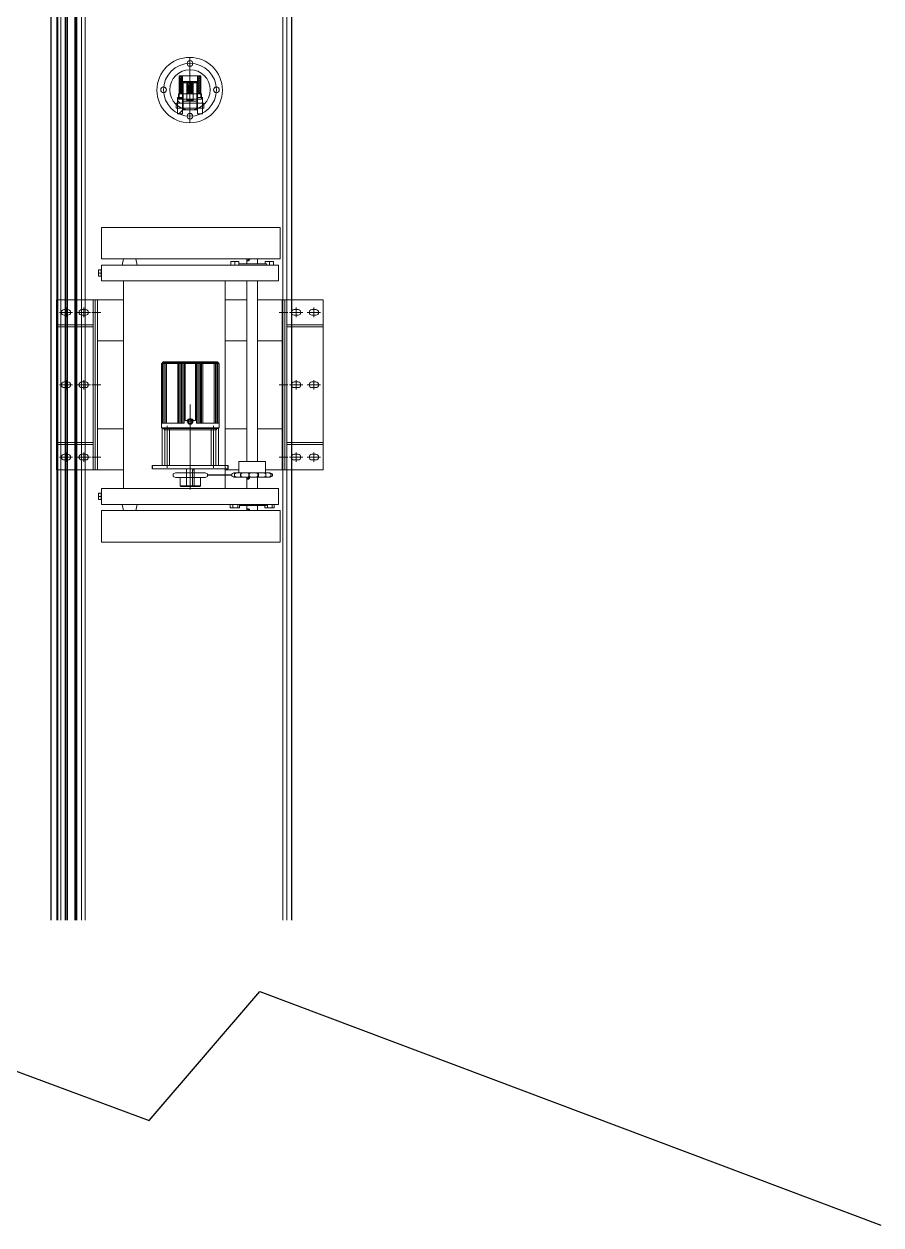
# Model space of a CAD drawing. Header units: millimetres. Extents: x 2676 to 14409, y -484 to 4878.
# Drawn here: x 13047 to 14409, y 748 to 2656 of the extents above; entities that cross this region are included whole.
import ezdxf

# ---------------------------------------------------------------- set-up
doc = ezdxf.new("R2010")
doc.units = ezdxf.units.MM
for name, color, linetype, lineweight in [('1', 1, 'Continuous', 20), ('2', 5, 'Continuous', 18), ('动力滚筒线', 6, 'Continuous', 18), ('工件进老化层', 7, 'Continuous', 15), ('粗实线', 7, 'Continuous', 25)]:
    doc.layers.add(name, color=color, linetype=linetype, lineweight=lineweight)

# ---------------------------------------------------------------- blocks, each defined once
blk = doc.blocks.new('小阻挡-1_1')
at = {"lineweight": 15}
h = blk.add_hatch(dxfattribs=at)
h.set_pattern_fill('ANSI31', color=1, style=0, pattern_type=0)
h.set_pattern_definition([(225, (0, 0), (1.3258252147, -1.3258252147), [])])
h.paths.add_polyline_path([(540900.2, 476986.9), (540922.2, 476986.9), (540922.2, 476991.9), (540900.2, 476991.9)], flags=0)
h.paths.add_polyline_path([(540922.2, 476986.9), (540928.8, 476986.9), (540928.8, 476991.9), (540922.2, 476991.9)], flags=0)
h.paths.add_polyline_path([(540934.2, 476985.7), (540936.8, 476985.7), (540936.8, 476991.9), (540934.2, 476991.9)], flags=0)
h.paths.add_polyline_path([(540909.2, 476992.9), (540911.2, 476992.9), (540911.2, 477003.9), (540909.2, 477003.9)], flags=0)
h.paths.add_polyline_path([(540909.2, 477003.9), (540911.2, 477003.9), (540911.2, 477014.9), (540909.2, 477014.9)], flags=0)
h.paths.add_polyline_path([(540900.2, 477015.9), (540922.2, 477015.9), (540922.2, 477020.9), (540900.2, 477020.9)], flags=0)
h.paths.add_polyline_path([(540922.2, 477015.9), (540928.8, 477015.9), (540928.8, 477020.9), (540922.2, 477020.9)], flags=0)
h.paths.add_polyline_path([(540936.8, 477003.9), (540940.2, 477003.9), (540940.2, 477008.9), (540936.8, 477008.9)], flags=0)
h.paths.add_polyline_path([(540936.8, 476998.9), (540940.2, 476998.9), (540940.2, 477003.9), (540936.8, 477003.9)], flags=0)
edge = h.paths.add_edge_path(flags=0)
edge.add_line((540911.2, 476998.9), (540922.2, 476998.9))
edge.add_line((540922.2, 476998.9), (540922.2, 476999.9))
edge.add_arc((540922.2, 477003.9), 4, 180, 270, ccw=False)
edge.add_line((540918.2, 477003.9), (540911.2, 477003.9))
edge.add_line((540911.2, 477003.9), (540911.2, 476998.9))
edge = h.paths.add_edge_path(flags=0)
edge.add_line((540922.2, 476999.9), (540922.2, 476998.9))
edge.add_line((540922.2, 476998.9), (540928.8, 476998.9))
edge.add_line((540928.8, 476998.9), (540928.8, 477003.9))
edge.add_line((540928.8, 477003.9), (540926.2, 477003.9))
edge.add_arc((540922.2, 477003.9), 4, 270, 360, ccw=False)
edge = h.paths.add_edge_path(flags=0)
edge.add_line((540926.2, 477003.9), (540928.8, 477003.9))
edge.add_line((540928.8, 477003.9), (540928.8, 477008.9))
edge.add_line((540928.8, 477008.9), (540922.2, 477008.9))
edge.add_line((540922.2, 477008.9), (540922.2, 477007.9))
edge.add_arc((540922.2, 477003.9), 4, 0, 90, ccw=False)
edge = h.paths.add_edge_path(flags=0)
edge.add_line((540911.2, 477003.9), (540918.2, 477003.9))
edge.add_arc((540922.2, 477003.9), 4, 90, 180, ccw=False)
edge.add_line((540922.2, 477007.9), (540922.2, 477008.9))
edge.add_line((540922.2, 477008.9), (540911.2, 477008.9))
edge.add_line((540911.2, 477008.9), (540911.2, 477003.9))
h = blk.add_hatch(dxfattribs=at)
h.set_pattern_fill('ANSI37', color=5, scale=15, angle=180, style=0)
h.paths.add_polyline_path([(540911.2, 476992.9), (540922.2, 476992.9), (540922.2, 476998.9), (540911.2, 476998.9)], flags=0)
h.paths.add_polyline_path([(540922.2, 476992.9), (540928.8, 476992.9), (540928.8, 476998.9), (540922.2, 476998.9)], flags=0)
h.paths.add_polyline_path([(540936.8, 476992.9), (540940.2, 476992.9), (540940.2, 476998.9), (540936.8, 476998.9)], flags=0)
h.paths.add_polyline_path([(540936.8, 477008.9), (540940.2, 477008.9), (540940.2, 477014.9), (540936.8, 477014.9)], flags=0)
h.paths.add_polyline_path([(540922.2, 477008.9), (540928.8, 477008.9), (540928.8, 477014.9), (540922.2, 477014.9)], flags=0)
h.paths.add_polyline_path([(540911.2, 477008.9), (540922.2, 477008.9), (540922.2, 477014.9), (540911.2, 477014.9)], flags=0)
h = blk.add_hatch(color=1, dxfattribs=at)
edge = h.paths.add_edge_path(flags=0)
edge.add_arc((540922.2, 477003.9), 4, 270, 360)
edge.add_line((540926.2, 477003.9), (540922.2, 477003.9))
edge.add_line((540922.2, 477003.9), (540922.2, 476999.9))
edge = h.paths.add_edge_path(flags=0)
edge.add_line((540922.2, 476999.9), (540922.2, 477003.9))
edge.add_line((540922.2, 477003.9), (540918.2, 477003.9))
edge.add_arc((540922.2, 477003.9), 4, 180, 270)
edge = h.paths.add_edge_path(flags=0)
edge.add_line((540918.2, 477003.9), (540922.2, 477003.9))
edge.add_line((540922.2, 477003.9), (540922.2, 477007.9))
edge.add_arc((540922.2, 477003.9), 4, 90, 180)
edge = h.paths.add_edge_path(flags=0)
edge.add_line((540922.2, 477003.9), (540926.2, 477003.9))
edge.add_arc((540922.2, 477003.9), 4, 0, 90)
edge.add_line((540922.2, 477007.9), (540922.2, 477003.9))
at = {"lineweight": 5}
h = blk.add_hatch(dxfattribs=at)
h.set_pattern_fill('ANSI37', color=256, scale=15, angle=180, style=0)
edge = h.paths.add_edge_path(flags=0)
edge.add_line((540951.2, 476983.9), (540959.1, 476983.9))
edge.add_arc((540922.2, 477003.9), 42, 331.5631, 334.7912)
edge.add_line((540960.2, 476986), (540960.2, 476991.9))
edge.add_line((540960.2, 476991.9), (540951.8, 476991.9))
edge.add_arc((540922.2, 477003.9), 32, 334.9922, 337.9757, ccw=False)
edge.add_line((540951.2, 476990.3), (540951.2, 476983.9))
h.paths.add_polyline_path([(540936.8, 476985.7), (540934.2, 476985.7), (540934.2, 476983.9), (540943.2, 476983.9), (540943.2, 476991.9), (540940.2, 476991.9), (540940.2, 476991.9), (540936.8, 476991.9)], flags=0)
h.paths.add_polyline_path([(540936.8, 477015.9), (540940.2, 477015.9), (540940.2, 477015.9), (540943.2, 477015.9), (540943.2, 477023.9), (540934.2, 477023.9), (540934.2, 477022), (540936.8, 477022)], flags=0)
edge = h.paths.add_edge_path(flags=0)
edge.add_arc((540922.2, 477003.9), 32, 22.0243, 25.0078, ccw=False)
edge.add_line((540951.8, 477015.9), (540960.2, 477015.9))
edge.add_line((540960.2, 477015.9), (540960.2, 477021.7))
edge.add_arc((540922.2, 477003.9), 42, 25.2088, 28.4369)
edge.add_line((540959.1, 477023.9), (540951.2, 477023.9))
edge.add_line((540951.2, 477023.9), (540951.2, 477017.4))
edge = h.paths.add_edge_path(flags=0)
edge.add_line((540960.2, 477021.7), (540960.2, 477023.9))
edge.add_line((540960.2, 477023.9), (540959.1, 477023.9))
edge.add_arc((540922.2, 477003.9), 42, 25.2088, 28.4369, ccw=False)
edge = h.paths.add_edge_path(flags=0)
edge.add_line((540959.1, 476983.9), (540960.2, 476983.9))
edge.add_line((540960.2, 476983.9), (540960.2, 476986))
edge.add_arc((540922.2, 477003.9), 42, 331.5631, 334.7912, ccw=False)
edge = h.paths.add_edge_path(flags=0)
edge.add_arc((540922.2, 477003.9), 32, 334.9922, 337.9757)
edge.add_line((540951.8, 476991.9), (540951.2, 476991.9))
edge.add_line((540951.2, 476991.9), (540951.2, 476990.3))
at = {"lineweight": 15}
for p, q in [((540900.2, 476986.9), (540900.2, 477020.9)), ((540934.2, 477020.9), (540900.2, 477020.9)), ((540940.2, 477015.9), (540900.2, 477015.9)), ((540909.2, 476992.9), (540909.2, 477014.9)), ((540940.2, 477014.9), (540909.2, 477014.9)), ((540911.2, 476992.9), (540911.2, 477014.9)), ((540934.2, 477023.9), (540934.2, 477015.9)), ((540940.2, 476992.9), (540940.2, 477014.9)), ((540940.2, 476998.9), (540940.2, 477008.9)), ((540954.2, 476992.9), (540954.2, 477014.9)), ((540960.2, 477023.9), (540960.2, 477015.9)), ((540940.2, 476991.9), (540900.2, 476991.9)), ((540940.2, 476992.9), (540909.2, 476992.9)), ((540934.2, 476983.9), (540934.2, 476991.9)), ((540960.2, 476983.9), (540960.2, 476991.9)), ((540934.2, 476986.9), (540900.2, 476986.9))]:
    blk.add_line(p, q, dxfattribs=at)
at = {"lineweight": 9, "ltscale": 0.5}
for p, q in [((540940.2, 477008.9), (540911.2, 477008.9)), ((540960.2, 477023.9), (540934.2, 477023.9)), ((540960.2, 477015.9), (540934.2, 477015.9)), ((540954.2, 477014.9), (540940.2, 477014.9)), ((540940.2, 476998.9), (540911.2, 476998.9)), ((540960.2, 476991.9), (540934.2, 476991.9)), ((540954.2, 476992.9), (540940.2, 476992.9)), ((540960.2, 476983.9), (540934.2, 476983.9))]:
    blk.add_line(p, q, dxfattribs=at)
at = {"color": 4, "lineweight": 15}
for p, q in [((540928.8, 476985.7), (540928.8, 477022)), ((540936.8, 476985.7), (540936.8, 477022))]:
    blk.add_line(p, q, dxfattribs=at)
at = {"color": 4, "lineweight": 9, "ltscale": 0.5}
for p, q in [((540936.8, 477022), (540928.8, 477022)), ((540936.8, 476985.7), (540928.8, 476985.7))]:
    blk.add_line(p, q, dxfattribs=at)
at = {"color": 6, "lineweight": 15}
for p, q in [((540943.2, 476981.9), (540943.2, 477025.9)), ((540951.2, 476981.9), (540951.2, 477025.9)), ((540870.6, 477003.9), (540974.6, 477003.9))]:
    blk.add_line(p, q, dxfattribs=at)
at = {"color": 6, "lineweight": 9, "ltscale": 0.5}
for p, q in [((540951.2, 477025.9), (540943.2, 477025.9)), ((540951.2, 476981.9), (540943.2, 476981.9))]:
    blk.add_line(p, q, dxfattribs=at)
at = {"color": 3, "lineweight": 15}
for centre, radius in [((540922.6, 477003.4), 52), ((540922.2, 477003.9), 42), ((540922.2, 477003.9), 32)]:
    blk.add_circle(centre, radius, dxfattribs=at)
at = {"lineweight": 15}
for centre, radius in [((540922.2, 477045.9), 4.5), ((540880.2, 477003.9), 4.5), ((540922.2, 477003.9), 4), ((540964.2, 477003.9), 4.5), ((540922.2, 476961.9), 4.5)]:
    blk.add_circle(centre, radius, dxfattribs=at)
blk = doc.blocks.new('A$C21461CE7')
at = {"color": 2}
for p, q in [((152.6, 116.6, 2353.1), (152.6, 121.6, 2353.1)), ((272.6, 116.6, 2353.1), (272.6, 121.6, 2353.1)), ((278.7, 106.6, 2353.1), (239.9, 106.6, 2353.1))]:
    blk.add_line(p, q, dxfattribs=at)
at = {"layer": '1', "color": 2, "lineweight": 0}
for p, q in [((212.6, 105.7, 2353.1), (212.6, 218.4, 2353.1)), ((207.1, 191.1, 2353.1), (217.9, 191.1, 2353.1)), ((175.8, 117.8, 2353.1), (175.8, 184.6, 2353.1)), ((249.4, 117.8, 2353.1), (249.4, 184.6, 2353.1)), ((212.6, 83.6, 2353.1), (212.6, 125.8, 2353.1))]:
    blk.add_line(p, q, dxfattribs=at)
at = {"layer": '2', "color": 2, "lineweight": 0}
for p, q in [((172.3, 121.6, 2353.1), (172.3, 181.6, 2353.1)), ((179.3, 121.6, 2353.1), (179.3, 181.6, 2353.1)), ((245.9, 121.6, 2353.1), (245.9, 181.6, 2353.1)), ((252.9, 121.6, 2353.1), (252.9, 181.6, 2353.1)), ((216.1, 89.6, 2353.1), (216.1, 114.6, 2353.1)), ((218.6, 114.6, 2353.1), (216.1, 114.6, 2353.1))]:
    blk.add_line(p, q, dxfattribs=at)
at = {"layer": '动力滚筒线', "color": 2, "lineweight": 0}
for p, q in [((206.6, 89.6, 2353.1), (206.6, 116.6, 2353.1)), ((218.6, 89.6, 2353.1), (218.6, 116.6, 2353.1))]:
    blk.add_line(p, q, dxfattribs=at)
at = {"layer": '工件进老化层', "color": 2, "ltscale": 0.5}
for p, q in [((71.4, 500, 2353.1), (71.4, 450, 2353.1)), ((71.4, 500, 2353.1), (116.2, 500, 2353.1)), ((310.8, 500, 2353.1), (116.2, 500, 2353.1)), ((310.8, 500, 2353.1), (355.6, 500, 2353.1)), ((355.6, 450, 2353.1), (355.6, 500, 2353.1)), ((121.5, 440, 2353.1), (71.2, 440, 2353.1)), ((71.2, 440, 2353.1), (71.2, 436.5, 2353.1)), ((71.4, 450, 2353.1), (116.2, 450, 2353.1)), ((106.2, 450, 2353.1), (104.2, 440, 2353.1)), ((310.8, 450, 2353.1), (116.2, 450, 2353.1)), ((352.8, 440, 2353.1), (121.5, 440, 2353.1)), ((128.2, 440, 2353.1), (126.2, 450, 2353.1)), ((276.8, 445.1, 2353.1), (276.8, 445.7, 2353.1)), ((276.8, 445.7, 2353.1), (280.1, 445.7, 2353.1)), ((276.8, 440, 2353.1), (276.8, 445.1, 2353.1)), ((283.3, 445.1, 2353.1), (280.1, 445.7, 2353.1)), ((280.1, 445.7, 2353.1), (286.6, 445.7, 2353.1)), ((283.3, 440, 2353.1), (283.3, 445.1, 2353.1)), ((289.8, 445.1, 2353.1), (286.6, 445.7, 2353.1)), ((289.8, 445.7, 2353.1), (286.6, 445.7, 2353.1)), ((289.8, 445.7, 2353.1), (289.8, 445.1, 2353.1)), ((289.8, 440, 2353.1), (289.8, 445.1, 2353.1)), ((289.8, 442, 2353.1), (290.9, 442, 2353.1)), ((290.9, 442, 2353.1), (333.8, 442, 2353.1)), ((302.3, 450, 2353.1), (302.3, 442, 2353.1)), ((310.8, 450, 2353.1), (355.6, 450, 2353.1)), ((319.3, 442, 2353.1), (319.3, 450, 2353.1)), ((331.8, 445.1, 2353.1), (331.8, 445.7, 2353.1)), ((331.8, 445.7, 2353.1), (335.1, 445.7, 2353.1)), ((331.8, 442, 2353.1), (331.8, 445.1, 2353.1)), ((338.3, 445.1, 2353.1), (335.1, 445.7, 2353.1)), ((335.1, 445.7, 2353.1), (341.6, 445.7, 2353.1)), ((338.3, 440, 2353.1), (338.3, 445.1, 2353.1)), ((344.8, 445.1, 2353.1), (341.6, 445.7, 2353.1)), ((344.8, 445.7, 2353.1), (341.6, 445.7, 2353.1)), ((344.8, 445.7, 2353.1), (344.8, 445.1, 2353.1)), ((344.8, 440, 2353.1), (344.8, 445.1, 2353.1)), ((352.8, 440, 2353.1), (352.8, 415, 2353.1)), ((67.3, 432.5, 2353.1), (66.8, 432.5, 2353.1)), ((66.8, 432.5, 2353.1), (66.8, 430, 2353.1)), ((67.3, 427.5, 2353.1), (66.8, 430, 2353.1)), ((66.8, 430, 2353.1), (66.8, 425, 2353.1)), ((67.3, 422.5, 2353.1), (66.8, 425, 2353.1)), ((66.8, 422.5, 2353.1), (66.8, 425, 2353.1)), ((66.8, 422.5, 2353.1), (67.3, 422.5, 2353.1)), ((70.7, 432.5, 2353.1), (67.3, 432.5, 2353.1)), ((70.7, 427.5, 2353.1), (67.3, 427.5, 2353.1)), ((70.7, 422.5, 2353.1), (67.3, 422.5, 2353.1)), ((71.2, 432.5, 2353.1), (70.7, 432.5, 2353.1)), ((70.7, 432.5, 2353.1), (70.7, 430, 2353.1)), ((70.7, 430, 2353.1), (70.7, 427.5, 2353.1)), ((70.7, 427.5, 2353.1), (70.7, 425, 2353.1)), ((70.7, 425, 2353.1), (70.7, 422.5, 2353.1)), ((70.7, 422.5, 2353.1), (71.2, 422.5, 2353.1)), ((71.2, 436.5, 2353.1), (71.2, 415, 2353.1)), ((71.2, 415, 2353.1), (352.8, 415, 2353.1)), ((302.3, 415, 2353.1), (302.3, 128, 2353.1)), ((319.3, 128, 2353.1), (319.3, 415, 2353.1)), ((58.2, 115, 2353.1), (58.2, 385, 2353.1)), ((106.2, 385, 2353.1), (61.2, 385, 2353.1)), ((61.2, 385, 2353.1), (61.2, 115, 2353.1)), ((65.2, 385, 2353.1), (65.2, 115, 2353.1)), ((302.3, 385, 2353.1), (267.8, 385, 2353.1)), ((362.8, 385, 2353.1), (319.3, 385, 2353.1)), ((358.8, 115, 2353.1), (358.8, 385, 2353.1)), ((362.8, 115, 2353.1), (362.8, 385, 2353.1)), ((365.8, 115, 2353.1), (365.8, 385, 2353.1)), ((25.5, 365, 2353.1), (4.5, 365, 2353.1)), ((15, 357.5, 2353.1), (15, 372.5, 2353.1)), ((53.7, 365, 2353.1), (32.7, 365, 2353.1)), ((43.2, 357.5, 2353.1), (43.2, 372.5, 2353.1)), ((67.2, 365, 2353.1), (56.1, 365, 2353.1)), ((67.2, 365, 2353.1), (56.1, 365, 2353.1)), ((70.2, 365, 2353.1), (56.2, 365, 2353.1)), ((353.8, 365, 2353.1), (367.8, 365, 2353.1)), ((370.3, 365, 2353.1), (391.3, 365, 2353.1)), ((380.8, 357.5, 2353.1), (380.8, 372.5, 2353.1)), ((398.5, 365, 2353.1), (419.5, 365, 2353.1)), ((409, 357.5, 2353.1), (409, 372.5, 2353.1)), ((58.2, 345, 2353.1), (0, 345, 2353.1)), ((365.8, 345, 2353.1), (424, 345, 2353.1)), ((58.2, 342, 2353.1), (0, 342, 2353.1)), ((365.8, 342, 2353.1), (424, 342, 2353.1)), ((106.2, 320, 2353.1), (65.2, 320, 2353.1)), ((302.3, 320, 2353.1), (267.8, 320, 2353.1)), ((358.8, 320, 2353.1), (319.3, 320, 2353.1)), ((25.5, 250, 2353.1), (4.5, 250, 2353.1)), ((15, 242.5, 2353.1), (15, 257.5, 2353.1)), ((53.7, 250, 2353.1), (32.7, 250, 2353.1)), ((43.2, 242.5, 2353.1), (43.2, 257.5, 2353.1)), ((67.2, 250, 2353.1), (56.1, 250, 2353.1)), ((67.2, 250, 2353.1), (56.1, 250, 2353.1)), ((70.2, 250, 2353.1), (56.2, 250, 2353.1)), ((353.8, 250, 2353.1), (367.8, 250, 2353.1)), ((370.3, 250, 2353.1), (391.3, 250, 2353.1)), ((380.8, 242.5, 2353.1), (380.8, 257.5, 2353.1)), ((398.5, 250, 2353.1), (419.5, 250, 2353.1)), ((409, 242.5, 2353.1), (409, 257.5, 2353.1)), ((65.2, 180, 2353.1), (106.2, 180, 2353.1)), ((267.8, 180, 2353.1), (302.3, 180, 2353.1)), ((319.3, 180, 2353.1), (358.8, 180, 2353.1)), ((58.2, 158, 2353.1), (0, 158, 2353.1)), ((58.2, 155, 2353.1), (0, 155, 2353.1)), ((365.8, 158, 2353.1), (424, 158, 2353.1)), ((365.8, 155, 2353.1), (424, 155, 2353.1)), ((25.5, 135, 2353.1), (4.5, 135, 2353.1)), ((15, 127.5, 2353.1), (15, 142.5, 2353.1)), ((53.7, 135, 2353.1), (32.7, 135, 2353.1)), ((43.2, 127.5, 2353.1), (43.2, 142.5, 2353.1)), ((67.2, 135, 2353.1), (56.1, 135, 2353.1)), ((70.2, 135, 2353.1), (56.2, 135, 2353.1)), ((353.8, 135, 2353.1), (367.8, 135, 2353.1)), ((370.3, 135, 2353.1), (391.3, 135, 2353.1)), ((380.8, 127.5, 2353.1), (380.8, 142.5, 2353.1)), ((398.5, 135, 2353.1), (419.5, 135, 2353.1)), ((409, 127.5, 2353.1), (409, 142.5, 2353.1)), ((61.2, 115, 2353.1), (106.2, 115, 2353.1)), ((267.8, 115, 2353.1), (289.5, 115, 2353.1)), ((289.5, 128, 2353.1), (289.5, 110.8, 2353.1)), ((289.5, 128, 2353.1), (332.1, 128, 2353.1)), ((332.1, 110.8, 2353.1), (332.1, 128, 2353.1)), ((332.1, 115, 2353.1), (362.8, 115, 2353.1)), ((278.7, 108.5, 2353.1), (278.7, 108.5, 2353.1)), ((278.7, 108.5, 2353.1), (278.7, 104.6, 2353.1)), ((278.7, 104.6, 2353.1), (278.7, 108.5, 2353.1)), ((278.7, 104.6, 2353.1), (278.7, 104.6, 2353.1)), ((282.7, 108.5, 2353.1), (283, 108.5, 2353.1)), ((282.7, 104.6, 2353.1), (282.7, 108.5, 2353.1)), ((282.7, 104.6, 2353.1), (283, 104.6, 2353.1)), ((283, 108.5, 2353.1), (283, 104.6, 2353.1)), ((285.2, 110.2, 2353.1), (283.9, 110.1, 2353.1)), ((283.9, 103.1, 2353.1), (285.2, 103, 2353.1)), ((284.9, 110.2, 2353.1), (285.2, 110.2, 2353.1)), ((284.9, 103, 2353.1), (285.2, 103, 2353.1)), ((287.2, 110.2, 2353.1), (285.2, 110.2, 2353.1)), ((285.2, 103, 2353.1), (287.2, 103, 2353.1)), ((289.7, 110.2, 2353.1), (288.4, 110.1, 2353.1)), ((288.4, 103.1, 2353.1), (289.7, 103, 2353.1)), ((294.1, 110.2, 2353.1), (289.7, 110.2, 2353.1)), ((289.7, 103, 2353.1), (294.1, 103, 2353.1)), ((292.4, 108.5, 2353.1), (292.8, 108.5, 2353.1)), ((292.4, 104.6, 2353.1), (292.4, 108.5, 2353.1)), ((292.4, 104.6, 2353.1), (292.8, 104.6, 2353.1)), ((292.8, 108.5, 2353.1), (292.8, 104.6, 2353.1)), ((293.7, 110.1, 2353.1), (294.1, 110.2, 2353.1)), ((294.1, 103, 2353.1), (293.7, 103.1, 2353.1)), ((294.1, 110.2, 2353.1), (298.3, 110.2, 2353.1)), ((294.1, 103, 2353.1), (298.3, 103, 2353.1)), ((298.3, 110.2, 2353.1), (297.3, 110.1, 2353.1)), ((297.3, 103.1, 2353.1), (298.3, 103, 2353.1)), ((304.4, 110.2, 2353.1), (298.3, 110.2, 2353.1)), ((298.3, 103, 2353.1), (304.4, 103, 2353.1)), ((302.3, 103, 2353.1), (302.3, 85, 2353.1)), ((304.6, 110.1, 2353.1), (304.4, 110.2, 2353.1)), ((304.4, 110.2, 2353.1), (309.5, 110.2, 2353.1)), ((304.4, 103, 2353.1), (304.6, 103.1, 2353.1)), ((304.4, 103, 2353.1), (309.5, 103, 2353.1)), ((305.7, 108.5, 2353.1), (306.2, 108.5, 2353.1)), ((305.7, 104.6, 2353.1), (305.7, 108.5, 2353.1)), ((305.7, 104.6, 2353.1), (306.2, 104.6, 2353.1)), ((306.2, 108.5, 2353.1), (306.2, 104.6, 2353.1)), ((309.5, 110.2, 2353.1), (308.8, 110.1, 2353.1)), ((308.8, 103.1, 2353.1), (309.5, 103, 2353.1)), ((315.9, 110.2, 2353.1), (309.5, 110.2, 2353.1)), ((309.5, 103, 2353.1), (315.9, 103, 2353.1)), ((316.7, 110.1, 2353.1), (315.9, 110.2, 2353.1)), ((315.9, 110.2, 2353.1), (320.8, 110.2, 2353.1)), ((315.9, 103, 2353.1), (316.7, 103.1, 2353.1)), ((315.9, 103, 2353.1), (320.8, 103, 2353.1)), ((319.3, 85, 2353.1), (319.3, 103, 2353.1)), ((320, 108.5, 2353.1), (320.5, 108.5, 2353.1)), ((320, 104.6, 2353.1), (320, 108.5, 2353.1)), ((320, 104.6, 2353.1), (320.5, 104.6, 2353.1)), ((320.5, 108.5, 2353.1), (320.5, 104.6, 2353.1)), ((320.8, 110.2, 2353.1), (320.8, 110.1, 2353.1)), ((326.5, 110.2, 2353.1), (320.8, 110.2, 2353.1)), ((320.8, 103.1, 2353.1), (320.8, 103, 2353.1)), ((320.8, 103, 2353.1), (326.5, 103, 2353.1)), ((320.9, 103.4, 2353.1), (320.9, 109.8, 2353.1)), ((327.6, 110.1, 2353.1), (326.5, 110.2, 2353.1)), ((326.5, 110.2, 2353.1), (330.2, 110.2, 2353.1)), ((326.5, 103, 2353.1), (327.6, 103.1, 2353.1)), ((326.5, 103, 2353.1), (330.2, 103, 2353.1)), ((333.9, 110.2, 2353.1), (330.1, 110.2, 2353.1)), ((330.1, 103, 2353.1), (333.9, 103, 2353.1)), ((330.2, 110.2, 2353.1), (330.8, 110.1, 2353.1)), ((330.8, 103.1, 2353.1), (330.2, 103, 2353.1)), ((332.5, 108.5, 2353.1), (332.9, 108.5, 2353.1)), ((332.5, 104.6, 2353.1), (332.5, 108.5, 2353.1)), ((332.5, 104.6, 2353.1), (332.9, 104.6, 2353.1)), ((332.9, 108.5, 2353.1), (332.9, 104.6, 2353.1)), ((335.2, 110.1, 2353.1), (333.9, 110.2, 2353.1)), ((333.9, 110.2, 2353.1), (335.8, 110.2, 2353.1)), ((333.9, 103, 2353.1), (335.2, 103.1, 2353.1)), ((333.9, 103, 2353.1), (335.8, 103, 2353.1)), ((338, 110.1, 2353.1), (336.8, 110.2, 2353.1)), ((336.8, 103, 2353.1), (338, 103.1, 2353.1)), ((340.7, 108.5, 2353.1), (340.9, 108.5, 2353.1)), ((340.7, 104.6, 2353.1), (340.7, 108.5, 2353.1)), ((340.7, 104.6, 2353.1), (340.9, 104.6, 2353.1)), ((340.9, 108.5, 2353.1), (340.9, 104.6, 2353.1)), ((343, 104.6, 2353.1), (343, 108.5, 2353.1)), ((67.3, 77.5, 2353.1), (66.8, 77.5, 2353.1)), ((66.8, 77.5, 2353.1), (66.8, 75, 2353.1)), ((70.7, 77.5, 2353.1), (67.3, 77.5, 2353.1)), ((71.2, 77.5, 2353.1), (70.7, 77.5, 2353.1)), ((70.7, 77.5, 2353.1), (70.7, 75, 2353.1)), ((71.2, 85, 2353.1), (121.2, 85, 2353.1)), ((71.2, 63.5, 2353.1), (71.2, 85, 2353.1)), ((352.8, 85, 2353.1), (121.2, 85, 2353.1)), ((352.8, 85, 2353.1), (352.8, 60, 2353.1)), ((67.3, 72.5, 2353.1), (66.8, 75, 2353.1)), ((66.8, 75, 2353.1), (66.8, 70, 2353.1)), ((67.3, 67.5, 2353.1), (66.8, 70, 2353.1)), ((66.8, 67.5, 2353.1), (66.8, 70, 2353.1)), ((66.8, 67.5, 2353.1), (67.3, 67.5, 2353.1)), ((70.7, 72.5, 2353.1), (67.3, 72.5, 2353.1)), ((70.7, 67.5, 2353.1), (67.3, 67.5, 2353.1)), ((70.7, 75, 2353.1), (70.7, 72.5, 2353.1)), ((70.7, 72.5, 2353.1), (70.7, 70, 2353.1)), ((70.7, 70, 2353.1), (70.7, 67.5, 2353.1)), ((70.7, 67.5, 2353.1), (71.2, 67.5, 2353.1)), ((71.2, 60, 2353.1), (71.2, 63.5, 2353.1)), ((121.5, 60, 2353.1), (71.2, 60, 2353.1)), ((106.2, 50, 2353.1), (104.2, 60, 2353.1)), ((352.8, 60, 2353.1), (121.5, 60, 2353.1)), ((128.2, 60, 2353.1), (126.2, 50, 2353.1)), ((275.9, 60, 2353.1), (275.9, 54.9, 2353.1)), ((280.4, 60, 2353.1), (280.4, 54.9, 2353.1)), ((287.9, 60, 2353.1), (287.9, 54.9, 2353.1)), ((290.8, 60, 2353.1), (290.8, 54.9, 2353.1)), ((333.8, 58, 2353.1), (290.8, 58, 2353.1)), ((302.3, 58, 2353.1), (302.3, 50, 2353.1)), ((319.3, 50, 2353.1), (319.3, 58, 2353.1)), ((330.9, 58, 2353.1), (330.9, 54.9, 2353.1)), ((335.4, 60, 2353.1), (335.4, 54.9, 2353.1)), ((342.9, 60, 2353.1), (342.9, 54.9, 2353.1)), ((345.8, 60, 2353.1), (345.8, 54.9, 2353.1)), ((71.4, 50, 2353.1), (71.4, 0, 2353.1)), ((71.4, 50, 2353.1), (116.2, 50, 2353.1)), ((310.8, 50, 2353.1), (116.2, 50, 2353.1)), ((275.9, 54.9, 2353.1), (278.2, 54.3, 2353.1)), ((276.3, 54.7, 2353.1), (275.9, 54.9, 2353.1)), ((276.8, 54.3, 2353.1), (276.3, 54.6, 2353.1)), ((276.8, 54.3, 2353.1), (278.2, 54.3, 2353.1)), ((284.2, 54.3, 2353.1), (278.2, 54.3, 2353.1)), ((280.4, 54.9, 2353.1), (284.2, 54.3, 2353.1)), ((289.3, 54.3, 2353.1), (284.2, 54.3, 2353.1)), ((289.3, 54.3, 2353.1), (289.8, 54.3, 2353.1)), ((290.4, 54.6, 2353.1), (289.8, 54.3, 2353.1)), ((310.8, 50, 2353.1), (355.6, 50, 2353.1)), ((330.9, 54.9, 2353.1), (333.2, 54.3, 2353.1)), ((331.3, 54.7, 2353.1), (330.9, 54.9, 2353.1)), ((331.8, 54.3, 2353.1), (331.3, 54.6, 2353.1)), ((331.8, 54.3, 2353.1), (333.2, 54.3, 2353.1)), ((339.2, 54.3, 2353.1), (333.2, 54.3, 2353.1)), ((335.4, 54.9, 2353.1), (339.2, 54.3, 2353.1)), ((344.3, 54.3, 2353.1), (339.2, 54.3, 2353.1)), ((344.8, 54.3, 2353.1), (344.3, 54.3, 2353.1)), ((345.3, 54.6, 2353.1), (344.8, 54.3, 2353.1)), ((355.6, 0, 2353.1), (355.6, 50, 2353.1)), ((310.8, 0, 2353.1), (71.4, 0, 2353.1)), ((310.8, 0, 2353.1), (355.6, 0, 2353.1))]:
    blk.add_line(p, q, dxfattribs=at)
at = {"layer": '工件进老化层', "color": 2, "ltscale": 0.5, "elevation": 2353.1}
for points in [[(280.1, 445.7), (279.8, 445.7), (276.8, 445.1)], [(286.6, 445.7), (286.3, 445.7), (283.3, 445.1)], [(307, 450), (307, 449.7), (306.8, 448.8), (306.3, 448), (305.7, 447.4), (304.9, 447), (304.2, 447), (303.7, 447.3), (303.3, 447.9), (303, 448.8), (302.9, 449.7), (302.9, 450)], [(335.1, 445.7), (334.8, 445.7), (331.8, 445.1)], [(341.6, 445.7), (341.3, 445.7), (338.3, 445.1)], [(66.8, 430), (66.8, 430.2), (67.3, 432.5)], [(66.8, 425), (66.8, 425.2), (67.3, 427.5)], [(106.2, 415), (106.2, 85)], [(267.8, 85), (267.8, 415)], [(307, 103), (307, 102.7), (306.8, 101.8), (306.3, 101), (305.7, 100.4), (304.9, 100), (304.2, 100), (303.7, 100.3), (303.3, 100.9), (303, 101.8), (302.9, 102.7), (302.9, 103)], [(320.5, 104.6), (320.8, 103.9), (320.9, 103.3), (320.8, 103.1)], [(66.8, 75), (66.8, 75.2), (67.3, 77.5)], [(66.8, 70), (66.8, 70.2), (67.3, 72.5)], [(278.2, 54.3), (278.3, 54.3), (280.4, 54.9)], [(284.2, 54.3), (284.4, 54.3), (287.9, 54.9)], [(287.9, 54.9), (289, 54.4), (289.3, 54.3)], [(289.3, 54.3), (290.4, 54.7), (290.8, 54.9)], [(302.9, 50), (303, 50.7), (303.1, 51.6), (303.4, 52.3), (303.9, 52.8), (304.6, 53), (305.3, 52.8), (305.9, 52.4), (306.5, 51.7), (306.9, 50.7), (307, 50)], [(333.2, 54.3), (333.3, 54.3), (335.4, 54.9)], [(339.2, 54.3), (339.4, 54.3), (342.9, 54.9)], [(342.9, 54.9), (344, 54.4), (344.3, 54.3)], [(344.3, 54.3), (345.4, 54.7), (345.8, 54.9)]]:
    blk.add_lwpolyline(points, dxfattribs=at)
for points in [[(0, 115), (0, 385), (61.2, 385), (61.2, 115)], [(424, 115), (424, 385), (362.8, 385), (362.8, 115)]]:
    blk.add_lwpolyline(points, close=True, dxfattribs=at)
for points in [[(7.5, 365, -0.414214), (12, 369.5), (18, 369.5, -0.414214), (22.5, 365, -0.414214), (18, 360.5), (12, 360.5, -0.414214)], [(35.7, 365, -0.414214), (40.2, 369.5), (46.2, 369.5, -0.414214), (50.7, 365, -0.414214), (46.2, 360.5), (40.2, 360.5, -0.414214)], [(388.3, 365, 0.414214), (383.8, 369.5), (377.8, 369.5, 0.414214), (373.3, 365, 0.414214), (377.8, 360.5), (383.8, 360.5, 0.414214)], [(416.5, 365, 0.414214), (412, 369.5), (406, 369.5, 0.414214), (401.5, 365, 0.414214), (406, 360.5), (412, 360.5, 0.414214)], [(7.5, 250, -0.414214), (12, 254.5), (18, 254.5, -0.414214), (22.5, 250, -0.414214), (18, 245.5), (12, 245.5, -0.414214)], [(35.7, 250, -0.414214), (40.2, 254.5), (46.2, 254.5, -0.414214), (50.7, 250, -0.414214), (46.2, 245.5), (40.2, 245.5, -0.414214)], [(388.3, 250, 0.414214), (383.8, 254.5), (377.8, 254.5, 0.414214), (373.3, 250, 0.414214), (377.8, 245.5), (383.8, 245.5, 0.414214)], [(416.5, 250, 0.414214), (412, 254.5), (406, 254.5, 0.414214), (401.5, 250, 0.414214), (406, 245.5), (412, 245.5, 0.414214)], [(7.5, 135, -0.414214), (12, 139.5), (18, 139.5, -0.414214), (22.5, 135, -0.414214), (18, 130.5), (12, 130.5, -0.414214)], [(35.7, 135, -0.414214), (40.2, 139.5), (46.2, 139.5, -0.414214), (50.7, 135, -0.414214), (46.2, 130.5), (40.2, 130.5, -0.414214)], [(388.3, 135, 0.414214), (383.8, 139.5), (377.8, 139.5, 0.414214), (373.3, 135, 0.414214), (377.8, 130.5), (383.8, 130.5, 0.414214)], [(416.5, 135, 0.414214), (412, 139.5), (406, 139.5, 0.414214), (401.5, 135, 0.414214), (406, 130.5), (412, 130.5, 0.414214)]]:
    blk.add_lwpolyline(points, format="xyb", close=True, dxfattribs=at)
at = {"layer": '工件进老化层', "color": 2, "ltscale": 0.5}
for centre, radius, start, end in [((308.7, 449.9, 2353.1), 3.58, 178.0208, 219.3626), ((328.3, 437.6, 2353.1), 7, 19.7596, 38.5931), ((284.3, 99.1, 2353.1), 11, 96.2404, 121.0113), ((285.2, 96.5, 2353.1), 13.7, 95.3283, 118.4258), ((284.5, 114.5, 2353.1), 11.5, 239.4911, 263.4202), ((285.2, 116.7, 2353.1), 13.7, 241.6169, 264.6339), ((286.9, 104, 2353.1), 6.16, 96.081, 132.635), ((286.8, 108.9, 2353.1), 5.88, 226.4587, 264.8302), ((290.3, 93.9, 2353.1), 16.3, 96.6222, 116.392), ((290, 118.5, 2353.1), 15.6, 243.1241, 263.8666), ((284.9, 97.5, 2353.1), 12.7, 95.1545, 97.7344), ((284.9, 115.7, 2353.1), 12.7, 262.3416, 264.9593), ((284.9, 97.5, 2353.1), 12.7, 90.0012, 95.1545), ((284.9, 115.7, 2353.1), 12.7, 264.9593, 270.0012), ((288.9, 110.8, 2353.1), 0.6, 270.0012, 0.0012), ((294.1, 108.5, 2353.1), 1.73, 102.2045, 176.8035), ((294.2, 104.8, 2353.1), 1.84, 185.8354, 255.1615), ((299.8, 96.2, 2353.1), 14.1, 100.1577, 119.3536), ((299.2, 115.4, 2353.1), 12.5, 239.3577, 261.136), ((311.4, 113.5, 2353.1), 7.6, 206.5792, 221.0724), ((318.2, 95.1, 2353.1), 15.7, 142.6738, 149.6795), ((308.7, 102.9, 2353.1), 3.58, 178.021, 219.3629), ((312.9, 100.5, 2353.1), 10.4, 112.8838, 129.7738), ((311.5, 110.3, 2353.1), 7.72, 227.2381, 250.1091), ((314.5, 101.4, 2353.1), 9, 52.4251, 75.8208), ((313.5, 113.8, 2353.1), 11.2, 286.5291, 305.2299), ((317.1, 110.3, 2353.1), 3.77, 332.9028, 353.3871), ((325.8, 96.4, 2353.1), 13.9, 61.2502, 82.3852), ((325.4, 118.2, 2353.1), 15.3, 278.5799, 297.7895), ((330.4, 107.4, 2353.1), 2.72, 23.9257, 82.0325), ((330.4, 105.8, 2353.1), 2.76, 278.3563, 335.6903), ((332.7, 110.8, 2353.1), 0.6, 180.0012, 270.0012), ((333.7, 94.7, 2353.1), 15.5, 63.1939, 84.2518), ((333.5, 119, 2353.1), 16, 276.0576, 296.5016), ((336.8, 97.5, 2353.1), 12.7, 84.9593, 90.0012), ((336.1, 102.4, 2353.1), 7.82, 52.4143, 84.9936), ((336, 111.2, 2353.1), 8.14, 275.6808, 306.9162), ((336.8, 115.7, 2353.1), 12.7, 270.0012, 275.1545), ((336.8, 97.5, 2353.1), 12.7, 82.2778, 84.9593), ((336.8, 115.7, 2353.1), 12.7, 275.1545, 277.7406), ((336.8, 98, 2353.1), 12.2, 59.8777, 84.6495), ((336.9, 115, 2353.1), 12, 275.1323, 300.3454), ((328.3, 62.4, 2353.1), 7, 321.4094, 340.2429), ((308.7, 50.1, 2353.1), 3.57, 140.0341, 182.0286)]:
    blk.add_arc(centre, radius, start, end, dxfattribs=at)
at = {"layer": '粗实线', "color": 2, "lineweight": 0}
for p, q in [((169.6, 286.6, 2353.1), (212.6, 286.6, 2353.1)), ((255.6, 286.6, 2353.1), (212.6, 286.6, 2353.1)), ((166.6, 283.6, 2353.1), (212.6, 283.6, 2353.1)), ((166.6, 283.6, 2353.1), (166.6, 181.6, 2353.1)), ((167.6, 283.6, 2353.1), (167.6, 284.6, 2353.1)), ((167.6, 284.6, 2353.1), (212.6, 284.6, 2353.1)), ((168.6, 283.6, 2353.1), (168.6, 189.1, 2353.1)), ((170.6, 283.6, 2353.1), (170.6, 189.1, 2353.1)), ((172.6, 283.6, 2353.1), (172.6, 189.1, 2353.1)), ((174.6, 283.6, 2353.1), (174.6, 189.1, 2353.1)), ((192.6, 283.6, 2353.1), (192.6, 189.1, 2353.1)), ((194.6, 283.6, 2353.1), (194.6, 189.1, 2353.1)), ((196.6, 283.6, 2353.1), (196.6, 189.1, 2353.1)), ((198.6, 283.6, 2353.1), (198.6, 189.1, 2353.1)), ((200.6, 283.6, 2353.1), (200.6, 189.1, 2353.1)), ((202.6, 283.6, 2353.1), (202.6, 189.1, 2353.1)), ((204.6, 283.6, 2353.1), (204.6, 193.1, 2353.1)), ((257.6, 284.6, 2353.1), (212.6, 284.6, 2353.1)), ((258.6, 283.6, 2353.1), (212.6, 283.6, 2353.1)), ((220.6, 283.6, 2353.1), (220.6, 193.1, 2353.1)), ((222.6, 283.6, 2353.1), (222.6, 189.1, 2353.1)), ((224.6, 283.6, 2353.1), (224.6, 189.1, 2353.1)), ((226.6, 283.6, 2353.1), (226.6, 189.1, 2353.1)), ((228.6, 283.6, 2353.1), (228.6, 189.1, 2353.1)), ((230.6, 283.6, 2353.1), (230.6, 189.1, 2353.1)), ((232.6, 283.6, 2353.1), (232.6, 189.1, 2353.1)), ((250.6, 283.6, 2353.1), (250.6, 189.1, 2353.1)), ((252.6, 283.6, 2353.1), (252.6, 189.1, 2353.1)), ((254.6, 283.6, 2353.1), (254.6, 189.1, 2353.1)), ((256.6, 283.6, 2353.1), (256.6, 189.1, 2353.1)), ((257.6, 283.6, 2353.1), (257.6, 284.6, 2353.1)), ((258.6, 283.6, 2353.1), (258.6, 181.6, 2353.1)), ((204.6, 193.1, 2353.1), (207.4, 193.1, 2353.1)), ((220.6, 193.1, 2353.1), (217.8, 193.1, 2353.1)), ((166.6, 189.1, 2353.1), (202.6, 189.1, 2353.1)), ((166.6, 181.6, 2353.1), (212.6, 181.6, 2353.1)), ((167.6, 180.6, 2353.1), (168.6, 181.6, 2353.1)), ((167.6, 180.6, 2353.1), (257.6, 180.6, 2353.1)), ((167.6, 121.6, 2353.1), (167.6, 180.6, 2353.1)), ((256.6, 181.6, 2353.1), (168.6, 181.6, 2353.1)), ((170.1, 180.6, 2353.1), (170.1, 181.6, 2353.1)), ((170.1, 180.6, 2353.1), (212.6, 180.6, 2353.1)), ((171.1, 180.6, 2353.1), (171.1, 178.6, 2353.1)), ((171.1, 178.6, 2353.1), (212.6, 178.6, 2353.1)), ((258.6, 181.6, 2353.1), (212.6, 181.6, 2353.1)), ((255.1, 180.6, 2353.1), (212.6, 180.6, 2353.1)), ((254.1, 178.6, 2353.1), (212.6, 178.6, 2353.1)), ((258.6, 189.1, 2353.1), (222.6, 189.1, 2353.1)), ((254.1, 180.6, 2353.1), (254.1, 178.6, 2353.1)), ((255.1, 180.6, 2353.1), (255.1, 181.6, 2353.1)), ((256.6, 181.6, 2353.1), (257.6, 180.6, 2353.1)), ((257.6, 121.6, 2353.1), (257.6, 180.6, 2353.1)), ((272.6, 121.6, 2353.1), (152.6, 121.6, 2353.1)), ((272.6, 116.6, 2353.1), (152.6, 116.6, 2353.1)), ((257.6, 121.6, 2353.1), (167.6, 121.6, 2353.1)), ((230.6, 116.6, 2353.1), (194.6, 116.6, 2353.1)), ((185.3, 108.7, 2353.1), (188.8, 110.2, 2353.1)), ((185.3, 108.7, 2353.1), (185.3, 104.4, 2353.1)), ((185.3, 104.4, 2353.1), (188.8, 102.9, 2353.1)), ((236.4, 110.2, 2353.1), (188.8, 110.2, 2353.1)), ((188.8, 102.9, 2353.1), (236.4, 102.9, 2353.1)), ((196.6, 89.2, 2353.1), (196.6, 102.9, 2353.1)), ((228.6, 89.2, 2353.1), (228.6, 102.9, 2353.1)), ((239.9, 108.7, 2353.1), (236.4, 110.2, 2353.1)), ((239.9, 104.4, 2353.1), (236.4, 102.9, 2353.1)), ((239.9, 104.4, 2353.1), (239.9, 108.7, 2353.1))]:
    blk.add_line(p, q, dxfattribs=at)
at = {"layer": '粗实线', "color": 2, "linetype": 'Continuous', "lineweight": 0}
for p, q in [((197.2, 88.6, 2353.1), (196.6, 89.2, 2353.1)), ((196.6, 89.2, 2353.1), (228.6, 89.2, 2353.1)), ((197.2, 88.6, 2353.1), (227.9, 88.6, 2353.1)), ((227.9, 88.6, 2353.1), (228.6, 89.2, 2353.1))]:
    blk.add_line(p, q, dxfattribs=at)
at = {"layer": '粗实线', "color": 2, "lineweight": 0}
for radius in [4.04, 3]:
    blk.add_circle((212.6, 191.1, 2353.1), radius, dxfattribs=at)
for centre, radius, start, end in [((169.6, 284.6, 2353.1), 2, 90.0012, 180.0012), ((255.6, 284.6, 2353.1), 2, 0.0012, 90.0012), ((212.6, 190.1, 2353.1), 6, 30.0012, 150.0012)]:
    blk.add_arc(centre, radius, start, end, dxfattribs=at)

msp = doc.modelspace()

# ---------------------------------------------------------------- linework, layer by layer
at = {"color": 7, "linetype": 'Continuous', "lineweight": 15}
for p, q in [((13089.3, 1232.7, 2353.1), (13089.3, 3804.7, 2353.1)), ((13089.8, 1232.7, 2353.1), (13089.8, 3804.7, 2353.1)), ((13098.8, 1232.7, 2353.1), (13098.8, 3804.7, 2353.1)), ((13099.3, 1232.7, 2353.1), (13099.3, 3804.7, 2353.1)), ((13099.6, 1232.7, 2353.1), (13099.6, 3804.7, 2353.1)), ((13100.4, 1232.7, 2353.1), (13100.4, 3804.7, 2353.1)), ((13100.6, 1232.7, 2353.1), (13100.6, 3804.7, 2353.1)), ((13113.5, 1232.7, 2353.1), (13113.5, 3804.7, 2353.1)), ((13115.8, 1232.7, 2353.1), (13115.8, 3804.7, 2353.1)), ((13127.8, 1232.7, 2353.1), (13127.8, 3804.7, 2353.1)), ((13129.8, 3804.7, 2353.1), (13129.8, 1232.7, 2353.1)), ((13144.3, 1232.7, 2353.1), (13144.3, 3804.7, 2353.1)), ((13458.3, 3804.7, 2353.1), (13458.3, 1232.7, 2353.1)), ((13472.8, 1232.7, 2353.1), (13472.8, 3804.7, 2353.1))]:
    msp.add_line(p, q, dxfattribs=at)
at = {"color": 8, "linetype": 'Continuous', "lineweight": 15}
for p, q in [((13105.1, 1232.7, 2353.1), (13105.1, 3804.7, 2353.1)), ((13112.5, 1232.7, 2353.1), (13112.5, 3804.7, 2353.1)), ((13115.5, 1232.7, 2353.1), (13115.5, 3804.7, 2353.1)), ((13128.1, 1232.7, 2353.1), (13128.1, 3804.7, 2353.1)), ((13130.8, 1232.7, 2353.1), (13130.8, 3804.7, 2353.1)), ((13138, 1232.7, 2353.1), (13138, 3804.7, 2353.1)), ((13138.2, 1232.7, 2353.1), (13138.2, 3804.7, 2353.1)), ((13144.2, 1232.7, 2353.1), (13144.2, 3804.7, 2353.1)), ((13458.4, 3804.7, 2353.1), (13458.4, 1232.7, 2353.1)), ((13464.4, 3804.7, 2353.1), (13464.4, 1232.7, 2353.1)), ((13464.7, 3804.7, 2353.1), (13464.7, 1232.7, 2353.1)), ((13471.8, 3804.7, 2353.1), (13471.8, 1232.7, 2353.1))]:
    msp.add_line(p, q, dxfattribs=at)
for p, q in [((12268.5, 1275.8), (13245.9, 914.4)), ((13245.9, 914.4), (13421.9, 1119.5)), ((13421.9, 1119.5), (14409.1, 748.3)), ((13245.9, 914.4), (13245.9, 914.4))]:
    msp.add_line(p, q)

# ---------------------------------------------------------------- block references
at = {"color": 1}
msp.add_blockref('A$C21461CE7', (13098.6, 1833.3, 22), dxfattribs=at)
at = {"layer": '工件进老化层', "color": 3, "ltscale": 0.5, "rotation": 269.989533935657}
msp.add_blockref('小阻挡-1_1', (-463594.4, 543561.2, 3363.2), dxfattribs=at)

doc.saveas('drawing.dxf')
